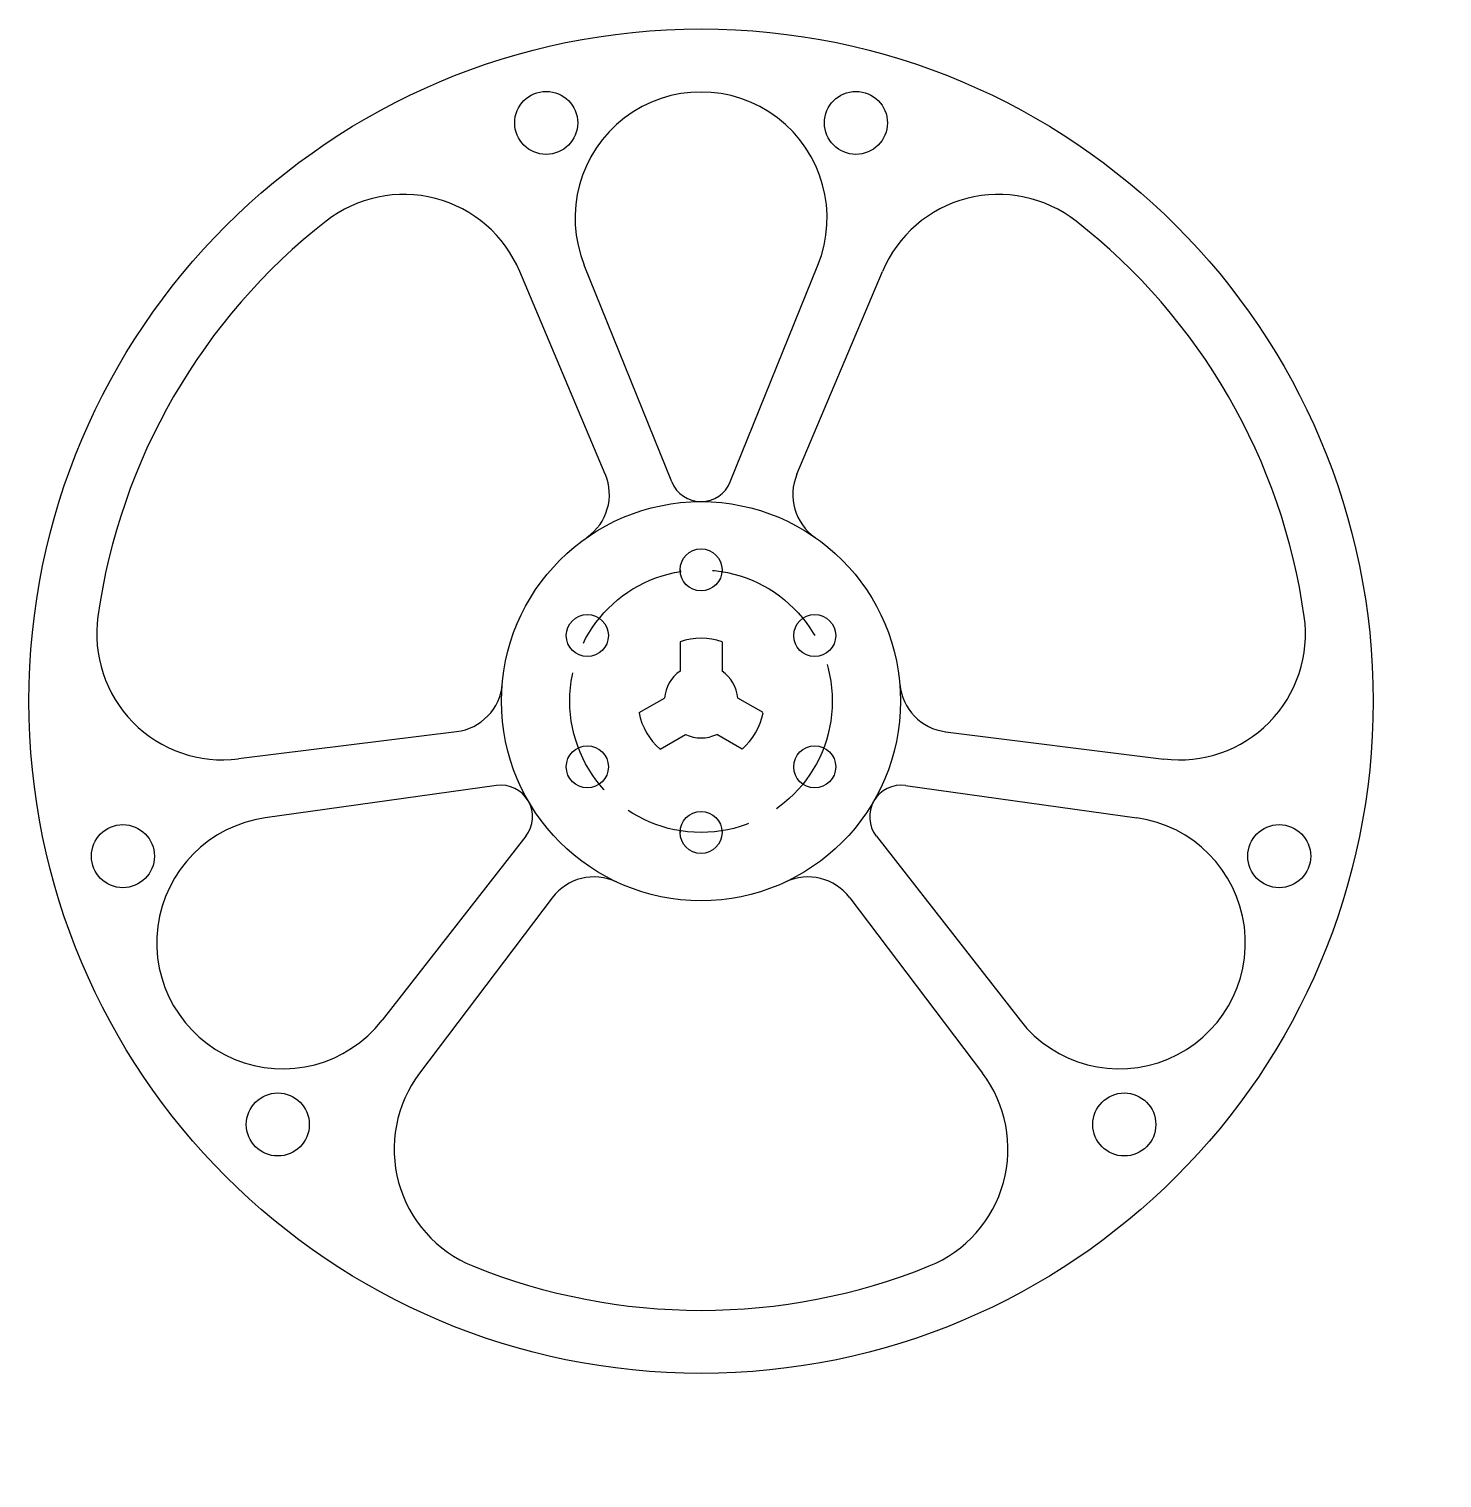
# Model space of a CAD drawing. Header units: millimetres. Extents: x 75 to 210, y 104 to 242.
import ezdxf

# ---------------------------------------------------------------- set-up
doc = ezdxf.new("R2010")
doc.units = ezdxf.units.MM
doc.linetypes.add('ACAD_ISO02W100', pattern=[15, 12, -3])

# ---------------------------------------------------------------- blocks, each defined once
blk = doc.blocks.new('*U2')
blk.add_circle((0, 0), 2)
blk = doc.blocks.new('*U3')
at = {"color": 0, "linetype": 'ByBlock', "lineweight": -2, "transparency": 16777216}
blk.add_blockref('*U2', (139.19, 190.29), dxfattribs=at)
for p, rotation in [((128.36, 184.04), 59.99999999999999), ((150.01, 184.04), 300.0000000000001), ((128.36, 171.54), 120), ((150.01, 171.54), 240), ((139.19, 165.29), 180)]:
    blk.add_blockref('*U2', p, dxfattribs=dict(at, rotation=rotation))
blk = doc.blocks.new('*U6')
for p, q in [((24.02, 0.3), (15.88, 19.59)), ((9.85, -24.24), (-10.92, -26.83))]:
    blk.add_line(p, q)
for centre, radius, start, end in [((4.82, 14.92), 12, 22.8783, 128), ((19.41, -1.64), 5, 304.903, 22.8783), ((-12.41, -14.92), 12, 172, 277.1217), ((9.23, -19.27), 5, 277.1217, 355.097)]:
    blk.add_arc(centre, radius, start, end)
blk = doc.blocks.new('*U7')
at = {"color": 0, "linetype": 'ByBlock', "lineweight": -2, "transparency": 16777216}
for p, rotation in [((174.23, 195.83), 240), ((137.29, 138.43), 120)]:
    blk.add_blockref('*U6', p, dxfattribs=dict(at, rotation=rotation))
blk.add_blockref('*U6', (106.05, 199.12), dxfattribs=at)
blk = doc.blocks.new('*U8')
for p, q in [((-2.78, -17.62), (-11.12, 3)), ((2.78, -17.62), (11.12, 3))]:
    blk.add_line(p, q)
for centre, radius, start, end in [((0, 7.5), 12, 337.9757, 202.0243), ((0, -16.5), 3, 202.0243, 337.9757)]:
    blk.add_arc(centre, radius, start, end)
blk = doc.blocks.new('*U9')
at = {"color": 0, "linetype": 'ByBlock', "lineweight": -2, "transparency": 16777216}
blk.add_blockref('*U8', (139.19, 216.29), dxfattribs=at)
for p, rotation in [((105.85, 158.54), 120), ((172.53, 158.54), 240)]:
    blk.add_blockref('*U8', p, dxfattribs=dict(at, rotation=rotation))
blk = doc.blocks.new('1')
for centre in [(124.44, 232.85), (153.94, 232.85)]:
    blk.add_circle(centre, 3)
blk = doc.blocks.new('*U11')
blk.add_blockref('1', (-139.19, -232.85))
blk = doc.blocks.new('*U12')
at = {"color": 0, "linetype": 'ByBlock', "lineweight": -2, "transparency": 16777216}
blk.add_blockref('*U11', (139.19, 232.85), dxfattribs=at)
for p, rotation in [((91.51, 150.26), 120), ((186.87, 150.26), 240)]:
    blk.add_blockref('*U11', p, dxfattribs=dict(at, rotation=rotation))

msp = doc.modelspace()

# ---------------------------------------------------------------- linework, layer by layer
for p, q in [((137.19, 190.29), (137.19, 190.13)), ((141.19, 190.29), (141.19, 190.13)), ((137.19, 183.45), (137.19, 180.66)), ((141.19, 183.45), (141.19, 180.66)), ((133.29, 176.7), (135.7, 178.09)), ((145.09, 176.7), (142.68, 178.09)), ((135.29, 173.23), (137.7, 174.62)), ((143.09, 173.23), (140.68, 174.62)), ((137.19, 165.45), (137.19, 165.29)), ((141.19, 165.45), (141.19, 165.29))]:
    msp.add_line(p, q)
for radius in [64, 19]:
    msp.add_circle((139.19, 177.79), radius)
at = {"linetype": 'ACAD_ISO02W100'}
msp.add_circle((139.19, 177.79), 12.5, dxfattribs=at)
for radius, start, end in [(58, 128, 172), (58, 8, 52), (6, 70.5288, 109.4712), (3.5, 124.8499, 175.1501), (3.5, 4.8499, 55.1501), (6, 190.5288, 229.4712), (6, 310.5288, 349.4712), (3.5, 244.8499, 295.1501), (58, 248, 292)]:
    msp.add_arc((139.19, 177.79), radius, start, end)

# ---------------------------------------------------------------- block references
for name in ['*U9', '*U12', '*U7', '*U3']:
    msp.add_blockref(name, (0, 0))

doc.saveas('drawing.dxf')
